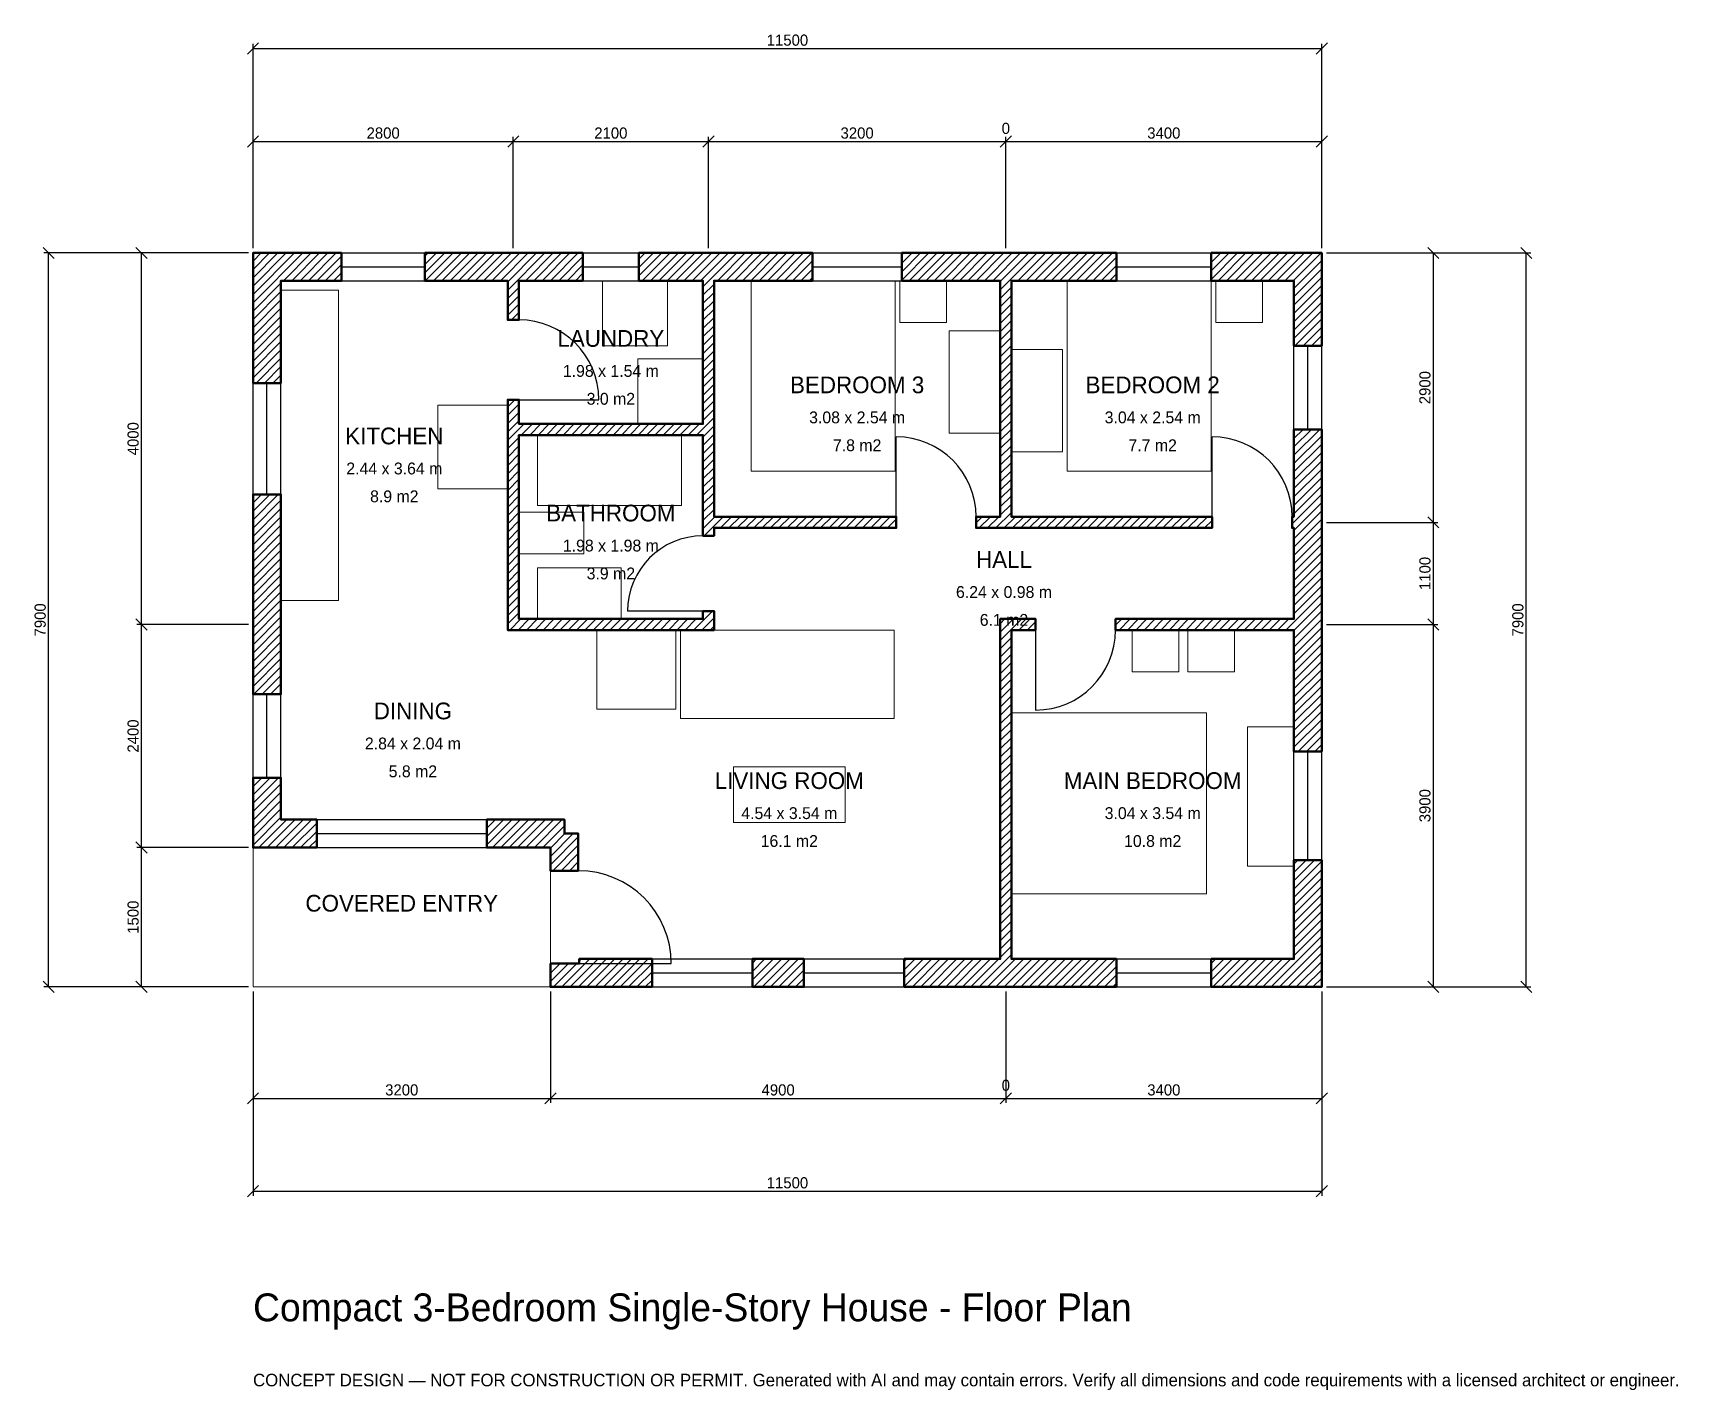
# Model space of a CAD drawing. Header units: millimetres. Extents: x -2369 to 15333, y -4341 to 10269.
import ezdxf
from ezdxf.enums import TextEntityAlignment as Align

# ---------------------------------------------------------------- set-up
doc = ezdxf.new("R2010")
doc.units = ezdxf.units.MM
doc.linetypes.add('DASHED', pattern=[1.524, 1.27, -0.254])
for name, color, linetype, lineweight in [('A-ANNO-DIMS', 1, 'Continuous', 13), ('A-ANNO-TEXT', 7, 'Continuous', 18), ('A-AREA-IDEN', 7, 'Continuous', 18), ('A-DOOR', 2, 'Continuous', 25), ('A-FLOR-FIXT', 9, 'Continuous', 13), ('A-FURN', 9, 'Continuous', 13), ('A-GLAZ', 4, 'Continuous', 25), ('A-SITE-PAVE', 8, 'Continuous', 13), ('A-WALL', 7, 'Continuous', 50), ('A-WALL-PATT', 8, 'Continuous', 13)]:
    doc.layers.add(name, color=color, linetype=linetype, lineweight=lineweight)
doc.dimstyles.new('PLAN', dxfattribs={"dimtxt": 120, "dimasz": 80, "dimexe": 50, "dimexo": 50, "dimgap": 30, "dimtad": 1, "dimdec": 0, "dimtsz": 60, "dimcen": 2.5, "dimclrd": 1, "dimclre": 1, "dimazin": 3, "dimtfac": 1, "dimtmove": 0, "dimatfit": 3})

msp = doc.modelspace()

# ---------------------------------------------------------------- hatches: boundary and pattern name
at = {"layer": 'A-WALL-PATT'}
h = msp.add_hatch(dxfattribs=at)
h.set_pattern_fill('ANSI31', color=8, scale=20)
h.paths.add_polyline_path([(3199.999, 250), (3510, 250), (3510, 300), (4293.3333, 300), (4293.3333, 0), (3500, 0), (3500, -0.001), (3200, -0.001), (3200, 0), (3199.999, 0), (3199.999, 250)])
h.paths.add_polyline_path([(3200, 1500), (2515, 1500), (2515, 1800), (3350, 1800), (3350, 1650), (3500, 1650), (3500, 1250), (3200, 1250), (3200, 1500)])
h.paths.add_polyline_path([(300, 1500), (300, 1499.999), (0, 1499.999), (0, 1500), (-0.001, 1500), (-0.001, 1800), (0, 1800), (0, 2250), (300, 2250), (300, 1800), (685, 1800), (685, 1500), (300, 1500)])
h.paths.add_polyline_path([(0, 3750), (0, 4050), (0, 5300), (300, 5300), (300, 4050), (300, 3750), (300, 3150), (0, 3150), (0, 3750)])
h.paths.add_polyline_path([(0, 7600), (-0.001, 7600), (-0.001, 7900), (0, 7900), (0, 7900.001), (300, 7900.001), (300, 7900), (950, 7900), (950, 7600), (300, 7600), (300, 6500), (0, 6500), (0, 7600)])
h.paths.add_polyline_path([(2650, 7900), (2740, 7900), (2740, 7900.001), (2860, 7900.001), (2860, 7900), (2950, 7900), (3550, 7900), (3550, 7600), (2950, 7600), (2860, 7600), (2860, 7180), (2740, 7180), (2740, 7600), (2650, 7600), (1850, 7600), (1850, 7900), (2650, 7900)])
h.paths.add_polyline_path([(4750, 7900), (4840, 7900), (4840, 7900.001), (4960, 7900.001), (4960, 7900), (5050, 7900), (6020, 7900), (6020, 7600), (5050, 7600), (4960, 7600), (4960, 6060), (4960, 5940), (4960, 5060), (6920, 5060), (6920, 4940), (4960, 4940), (4960, 4855), (4840, 4855), (4840, 4940), (4840, 5060), (4840, 5940), (2860, 5940), (2860, 3960), (3140, 3960), (3260, 3960), (4840, 3960), (4840, 4045), (4960, 4045), (4960, 3960), (4960, 3840), (4840, 3840), (3260, 3840), (3140, 3840), (2860, 3840), (2740, 3840), (2740, 3960), (2740, 5940), (2740, 6060), (2740, 6320), (2860, 6320), (2860, 6060), (4840, 6060), (4840, 7600), (4750, 7600), (4150, 7600), (4150, 7900), (4750, 7900)])
h.paths.add_polyline_path([(7950, 7900), (8040, 7900), (8040, 7900.001), (8160, 7900.001), (8160, 7900), (8250, 7900), (9290, 7900), (9290, 7600), (8250, 7600), (8160, 7600), (8160, 5060), (10320, 5060), (10320, 4940), (8160, 4940), (8040, 4940), (8040, 4940), (7780, 4940), (7780, 5060), (8040, 5060), (8040, 5060), (8040, 7600), (7950, 7600), (6980, 7600), (6980, 7900), (7950, 7900)])
h.paths.add_polyline_path([(11200, 7900), (11200, 7900.001), (11500, 7900.001), (11500, 7900), (11500.001, 7900), (11500.001, 7600), (11500, 7600), (11500, 6900), (11200, 6900), (11200, 7600), (10310, 7600), (10310, 7900), (11200, 7900)])
h.paths.add_polyline_path([(11500, 5150), (11500, 5060), (11500.001, 5060), (11500.001, 4940), (11500, 4940), (11500, 4850), (11500, 4050), (11500, 3960), (11500.001, 3960), (11500.001, 3840), (11500, 3840), (11500, 3750), (11500, 2535), (11200, 2535), (11200, 3750), (11200, 3840), (9280, 3840), (9280, 3960), (11200, 3960), (11200, 4050), (11200, 4850), (11200, 4940), (11180, 4940), (11180, 5060), (11200, 5060), (11200, 5150), (11200, 6000), (11500, 6000), (11500, 5150)])
h.paths.add_polyline_path([(11500, 300), (11500.001, 300), (11500.001, 0), (11500, 0), (11500, -0.001), (11200, -0.001), (11200, 0), (10310, 0), (10310, 300), (11200, 300), (11200, 1365), (11500, 1365), (11500, 300)])
h.paths.add_polyline_path([(8250, 0), (8160, 0), (8160, -0.001), (8040, -0.001), (8040, 0), (7950, 0), (7006.6667, 0), (7006.6667, 300), (7950, 300), (8040, 300), (8040, 3840), (8040, 3840), (8040, 3960), (8040, 3960), (8160, 3960), (8420, 3960), (8420, 3840), (8160, 3840), (8160, 300), (8250, 300), (9290, 300), (9290, 0), (8250, 0)])
h.paths.add_polyline_path([(5373.3333, 0), (5373.3333, 300), (5926.6667, 300), (5926.6667, 0), (5373.3333, 0)])

# ---------------------------------------------------------------- linework, layer by layer
at = {"layer": 'A-DOOR'}
for p, q in [((2860, 6320), (3720, 6320)), ((6920, 5060), (6920, 5920)), ((10320, 5060), (10320, 5920)), ((4840, 4045), (4030, 4045)), ((8420, 3840), (8420, 2980)), ((3500, 250), (4500, 250))]:
    msp.add_line(p, q, dxfattribs=at)
for centre, radius, start, end in [((2860, 6320), 860, 0, 90), ((6920, 5060), 860, 0, 90), ((10320, 5060), 860, 0, 90), ((4840, 4045), 810, 90, 180), ((8420, 3840), 860, 270, 360), ((3500, 250), 1000, 0, 90)]:
    msp.add_arc(centre, radius, start, end, dxfattribs=at)
at = {"layer": 'A-FLOR-FIXT'}
for points in [[(300, 4160), (920, 4160), (920, 7500), (300, 7500)], [(3060, 5180), (4610, 5180), (4610, 5940), (3060, 5940)], [(2860, 4660), (3560, 4660), (3560, 5110), (2860, 5110)], [(3060, 3960), (3960, 3960), (3960, 4510), (3060, 4510)]]:
    msp.add_lwpolyline(points, close=True, dxfattribs=at)
at = {"layer": 'A-FURN'}
for points in [[(3760, 6900), (4460, 6900), (4460, 7600), (3760, 7600)], [(5360, 5550), (6910, 5550), (6910, 7600), (5360, 7600)], [(6960, 7150), (7460, 7150), (7460, 7600), (6960, 7600)], [(8760, 5550), (10310, 5550), (10310, 7600), (8760, 7600)], [(10360, 7150), (10860, 7150), (10860, 7600), (10360, 7600)], [(7490, 5960), (8040, 5960), (8040, 7060), (7490, 7060)], [(4140, 6060), (4840, 6060), (4840, 6760), (4140, 6760)], [(8160, 5760), (8710, 5760), (8710, 6860), (8160, 6860)], [(1990, 5360), (2740, 5360), (2740, 6260), (1990, 6260)], [(3700, 2990), (4550, 2990), (4550, 3840), (3700, 3840)], [(4600, 2890), (6900, 2890), (6900, 3840), (4600, 3840)], [(9460, 3390), (9960, 3390), (9960, 3840), (9460, 3840)], [(10060, 3390), (10560, 3390), (10560, 3840), (10060, 3840)], [(8160, 1000), (10260, 1000), (10260, 2950), (8160, 2950)], [(10700, 1300), (11200, 1300), (11200, 2800), (10700, 2800)], [(5170, 1770), (6370, 1770), (6370, 2370), (5170, 2370)]]:
    msp.add_lwpolyline(points, close=True, dxfattribs=at)
at = {"layer": 'A-GLAZ'}
for p, q in [((950, 7900), (1850, 7900)), ((3550, 7900), (4150, 7900)), ((6020, 7900), (6980, 7900)), ((9290, 7900), (10310, 7900)), ((950, 7750), (1850, 7750)), ((3550, 7750), (4150, 7750)), ((6020, 7750), (6980, 7750)), ((9290, 7750), (10310, 7750)), ((950, 7600), (1850, 7600)), ((3550, 7600), (4150, 7600)), ((6020, 7600), (6980, 7600)), ((9290, 7600), (10310, 7600)), ((11200, 6000), (11200, 6900)), ((11350, 6000), (11350, 6900)), ((11500, 6000), (11500, 6900)), ((0, 5300), (0, 6500)), ((150, 5300), (150, 6500)), ((300, 5300), (300, 6500)), ((0, 2250), (0, 3150)), ((150, 2250), (150, 3150)), ((300, 2250), (300, 3150)), ((11200, 1365), (11200, 2535)), ((11350, 1365), (11350, 2535)), ((11500, 1365), (11500, 2535)), ((685, 1800), (2515, 1800)), ((685, 1650), (2515, 1650)), ((685, 1500), (2515, 1500)), ((4293.3333, 300), (5373.3333, 300)), ((5926.6667, 300), (7006.6667, 300)), ((9290, 300), (10310, 300)), ((4293.3333, 150), (5373.3333, 150)), ((4293.3333, 0), (5373.3333, 0)), ((5926.6667, 150), (7006.6667, 150)), ((5926.6667, 0), (7006.6667, 0)), ((9290, 150), (10310, 150)), ((9290, 0), (10310, 0))]:
    msp.add_line(p, q, dxfattribs=at)
at = {"layer": 'A-SITE-PAVE', "linetype": 'DASHED'}
msp.add_lwpolyline([(0, 0), (3200, 0), (3200, 1500), (0, 1500)], close=True, dxfattribs=at)
at = {"layer": 'A-WALL'}
for points in [[(0, 7600), (-0.001, 7600), (-0.001, 7900), (0, 7900), (0, 7900.001), (300, 7900.001), (300, 7900), (950, 7900), (950, 7600), (300, 7600), (300, 6500), (0, 6500), (0, 7600)], [(2650, 7900), (2740, 7900), (2740, 7900.001), (2860, 7900.001), (2860, 7900), (2950, 7900), (3550, 7900), (3550, 7600), (2950, 7600), (2860, 7600), (2860, 7180), (2740, 7180), (2740, 7600), (2650, 7600), (1850, 7600), (1850, 7900), (2650, 7900)], [(4750, 7900), (4840, 7900), (4840, 7900.001), (4960, 7900.001), (4960, 7900), (5050, 7900), (6020, 7900), (6020, 7600), (5050, 7600), (4960, 7600), (4960, 6060), (4960, 5940), (4960, 5060), (6920, 5060), (6920, 4940), (4960, 4940), (4960, 4855), (4840, 4855), (4840, 4940), (4840, 5060), (4840, 5940), (2860, 5940), (2860, 3960), (3140, 3960), (3260, 3960), (4840, 3960), (4840, 4045), (4960, 4045), (4960, 3960), (4960, 3840), (4840, 3840), (3260, 3840), (3140, 3840), (2860, 3840), (2740, 3840), (2740, 3960), (2740, 5940), (2740, 6060), (2740, 6320), (2860, 6320), (2860, 6060), (4840, 6060), (4840, 7600), (4750, 7600), (4150, 7600), (4150, 7900), (4750, 7900)], [(7950, 7900), (8040, 7900), (8040, 7900.001), (8160, 7900.001), (8160, 7900), (8250, 7900), (9290, 7900), (9290, 7600), (8250, 7600), (8160, 7600), (8160, 5060), (10320, 5060), (10320, 4940), (8160, 4940), (8040, 4940), (8040, 4940), (7780, 4940), (7780, 5060), (8040, 5060), (8040, 5060), (8040, 7600), (7950, 7600), (6980, 7600), (6980, 7900), (7950, 7900)], [(11200, 7900), (11200, 7900.001), (11500, 7900.001), (11500, 7900), (11500.001, 7900), (11500.001, 7600), (11500, 7600), (11500, 6900), (11200, 6900), (11200, 7600), (10310, 7600), (10310, 7900), (11200, 7900)], [(11500, 5150), (11500, 5060), (11500.001, 5060), (11500.001, 4940), (11500, 4940), (11500, 4850), (11500, 4050), (11500, 3960), (11500.001, 3960), (11500.001, 3840), (11500, 3840), (11500, 3750), (11500, 2535), (11200, 2535), (11200, 3750), (11200, 3840), (9280, 3840), (9280, 3960), (11200, 3960), (11200, 4050), (11200, 4850), (11200, 4940), (11180, 4940), (11180, 5060), (11200, 5060), (11200, 5150), (11200, 6000), (11500, 6000), (11500, 5150)], [(0, 3750), (0, 4050), (0, 5300), (300, 5300), (300, 4050), (300, 3750), (300, 3150), (0, 3150), (0, 3750)], [(8250, 0), (8160, 0), (8160, -0.001), (8040, -0.001), (8040, 0), (7950, 0), (7006.6667, 0), (7006.6667, 300), (7950, 300), (8040, 300), (8040, 3840), (8040, 3840), (8040, 3960), (8040, 3960), (8160, 3960), (8420, 3960), (8420, 3840), (8160, 3840), (8160, 300), (8250, 300), (9290, 300), (9290, 0), (8250, 0)], [(300, 1500), (300, 1499.999), (0, 1499.999), (0, 1500), (-0.001, 1500), (-0.001, 1800), (0, 1800), (0, 2250), (300, 2250), (300, 1800), (685, 1800), (685, 1500), (300, 1500)], [(3200, 1500), (2515, 1500), (2515, 1800), (3350, 1800), (3350, 1650), (3500, 1650), (3500, 1250), (3200, 1250), (3200, 1500)], [(11500, 300), (11500.001, 300), (11500.001, 0), (11500, 0), (11500, -0.001), (11200, -0.001), (11200, 0), (10310, 0), (10310, 300), (11200, 300), (11200, 1365), (11500, 1365), (11500, 300)], [(3199.999, 250), (3510, 250), (3510, 300), (4293.3333, 300), (4293.3333, 0), (3500, 0), (3500, -0.001), (3200, -0.001), (3200, 0), (3199.999, 0), (3199.999, 250)], [(5373.3333, 0), (5373.3333, 300), (5926.6667, 300), (5926.6667, 0), (5373.3333, 0)]]:
    msp.add_lwpolyline(points, close=True, dxfattribs=at)

# ---------------------------------------------------------------- texts
at = {"layer": 'A-ANNO-TEXT'}
for s, height, p in [('Compact 3-Bedroom Single-Story House - Floor Plan', 300, (0, -3600)), ('CONCEPT DESIGN — NOT FOR CONSTRUCTION OR PERMIT. Generated with AI and may contain errors. Verify all dimensions and code requirements with a licensed architect or engineer.', 135, (0, -4300))]:
    msp.add_text(s, height=height, dxfattribs=at).set_placement(p)
at = {"layer": 'A-AREA-IDEN'}
for s, height, p in [('LAUNDRY', 180, (3850, 6980)), ('1.98 x 1.54 m', 127.5, (3850, 6630)), ('BEDROOM 3', 180, (6500, 6480)), ('BEDROOM 2', 180, (9680, 6480)), ('3.0 m2', 127.5, (3850, 6330)), ('KITCHEN', 180, (1520, 5930)), ('3.08 x 2.54 m', 127.5, (6500, 6130)), ('3.04 x 2.54 m', 127.5, (9680, 6130)), ('7.8 m2', 127.5, (6500, 5830)), ('7.7 m2', 127.5, (9680, 5830)), ('2.44 x 3.64 m', 127.5, (1520, 5580)), ('8.9 m2', 127.5, (1520, 5280)), ('BATHROOM', 180, (3850, 5100)), ('1.98 x 1.98 m', 127.5, (3850, 4750)), ('HALL', 180, (8080, 4600)), ('3.9 m2', 127.5, (3850, 4450)), ('6.24 x 0.98 m', 127.5, (8080, 4250)), ('6.1 m2', 127.5, (8080, 3950)), ('DINING', 180, (1720, 2970)), ('2.84 x 2.04 m', 127.5, (1720, 2620)), ('5.8 m2', 127.5, (1720, 2320)), ('LIVING ROOM', 180, (5770, 2220)), ('MAIN BEDROOM', 180, (9680, 2220)), ('4.54 x 3.54 m', 127.5, (5770, 1870)), ('3.04 x 3.54 m', 127.5, (9680, 1870)), ('16.1 m2', 127.5, (5770, 1570)), ('10.8 m2', 127.5, (9680, 1570)), ('COVERED ENTRY', 180, (1600, 900))]:
    msp.add_text(s, height=height, dxfattribs=at).set_placement(p, align=Align.MIDDLE_CENTER)

# ---------------------------------------------------------------- dimensions: what is measured, and where the dimension line sits
at = {"layer": 'A-ANNO-DIMS'}
for base, p1, p2, text in [((0, 10100), (0, 7900), (11500, 7900), '11500'), ((0, 9100), (0, 7900), (2800, 7900), '2800'), ((2800, 9100), (2800, 7900), (4900, 7900), '2100'), ((4900, 9100), (4900, 7900), (8100, 7900), '3200'), ((8100, 9100), (8100, 7900), (8100, 7900), '0'), ((8100, 9100), (8100, 7900), (11500, 7900), '3400'), ((0, -1200), (0, 0), (3200, 0), '3200'), ((0, -2200), (0, 0), (11500, 0), '11500'), ((3200, -1200), (3200, 0), (8100, 0), '4900'), ((8100, -1200), (8100, 0), (8100, 0), '0'), ((8100, -1200), (8100, 0), (11500, 0), '3400')]:
    msp.add_linear_dim(base=base, p1=p1, p2=p2, text=text, dimstyle='PLAN', dxfattribs=at).render()
for base, p1, p2, text in [((-2200, 0), (0, 0), (0, 7900), '7900'), ((-1200, 3900), (0, 3900), (0, 7900), '4000'), ((12700, 5000), (11500, 5000), (11500, 7900), '2900'), ((13700, 0), (11500, 0), (11500, 7900), '7900'), ((12700, 3900), (11500, 3900), (11500, 5000), '1100'), ((-1200, 1500), (0, 1500), (0, 3900), '2400'), ((12700, 0), (11500, 0), (11500, 3900), '3900'), ((-1200, 0), (0, 0), (0, 1500), '1500')]:
    msp.add_linear_dim(base=base, p1=p1, p2=p2, angle=90, text=text, dimstyle='PLAN', dxfattribs=at).render()

doc.saveas('drawing.dxf')
